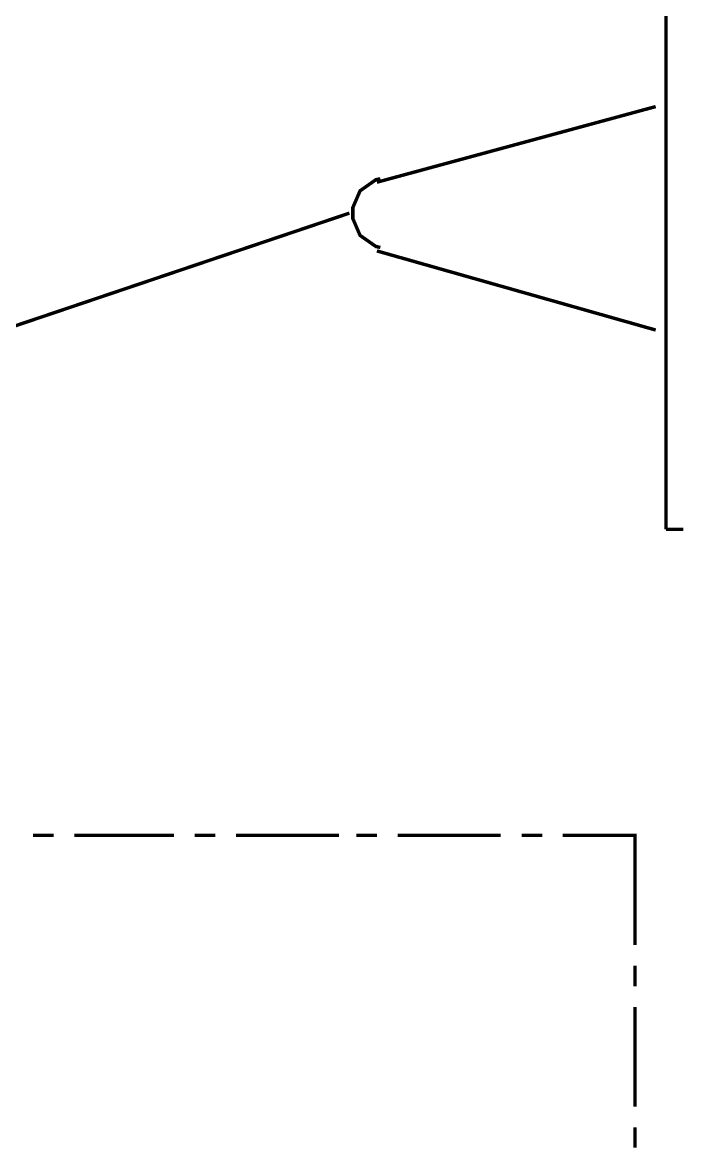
# Model space of a CAD drawing. Header units: metres. Extents: x -593 to 248, y 430 to 1024.
# Drawn here: x -4.1 to 4.02, y 664.44 to 678.34 of the extents above; entities that cross this region are included whole.
import ezdxf

# ---------------------------------------------------------------- set-up
doc = ezdxf.new("R2010")
doc.units = ezdxf.units.M
doc.header["$MEASUREMENT"] = 0
doc.layers.add('C00-00-00-BLACK', color=7, linetype='Continuous')
doc.layers.add('CFF-00-00', color=1, linetype='Continuous')

msp = doc.modelspace()

# ---------------------------------------------------------------- linework, layer by layer
at = {"layer": 'C00-00-00-BLACK', "const_width": 0.0423}
for points in [[(3.832, 692.566), (3.832, 672.093)], [(3.704, 677.307), (0.267, 676.374)], [(0.31, 676.416), (0.256, 676.406), (0.06, 676.268), (-0.029, 676.062), (-0.029, 675.993), (-0.029, 675.925), (0.06, 675.718), (0.256, 675.581), (0.31, 675.57)], [(0.267, 675.527), (3.704, 674.551)], [(3.832, 672.093), (4.043, 672.093)], [(-3.973, 668.32), (-3.717, 668.32)], [(-3.463, 668.32), (-2.233, 668.32)], [(-1.979, 668.32), (-1.724, 668.32)], [(-1.471, 668.32), (-0.199, 668.32)], [(0.014, 668.32), (0.267, 668.32)], [(0.522, 668.32), (1.794, 668.32)], [(2.05, 668.32), (2.305, 668.32)], [(2.559, 668.32), (3.45, 668.32), (3.45, 666.965)], [(3.45, 666.712), (3.45, 666.455)], [(3.45, 666.2), (3.45, 664.973)], [(3.45, 664.719), (3.45, 664.465)]]:
    msp.add_lwpolyline(points, dxfattribs=at)
at = {"layer": 'CFF-00-00', "const_width": 0.0423}
msp.add_lwpolyline([(-0.071, 675.993), (-6.474, 673.832)], dxfattribs=at)

doc.saveas('drawing.dxf')
